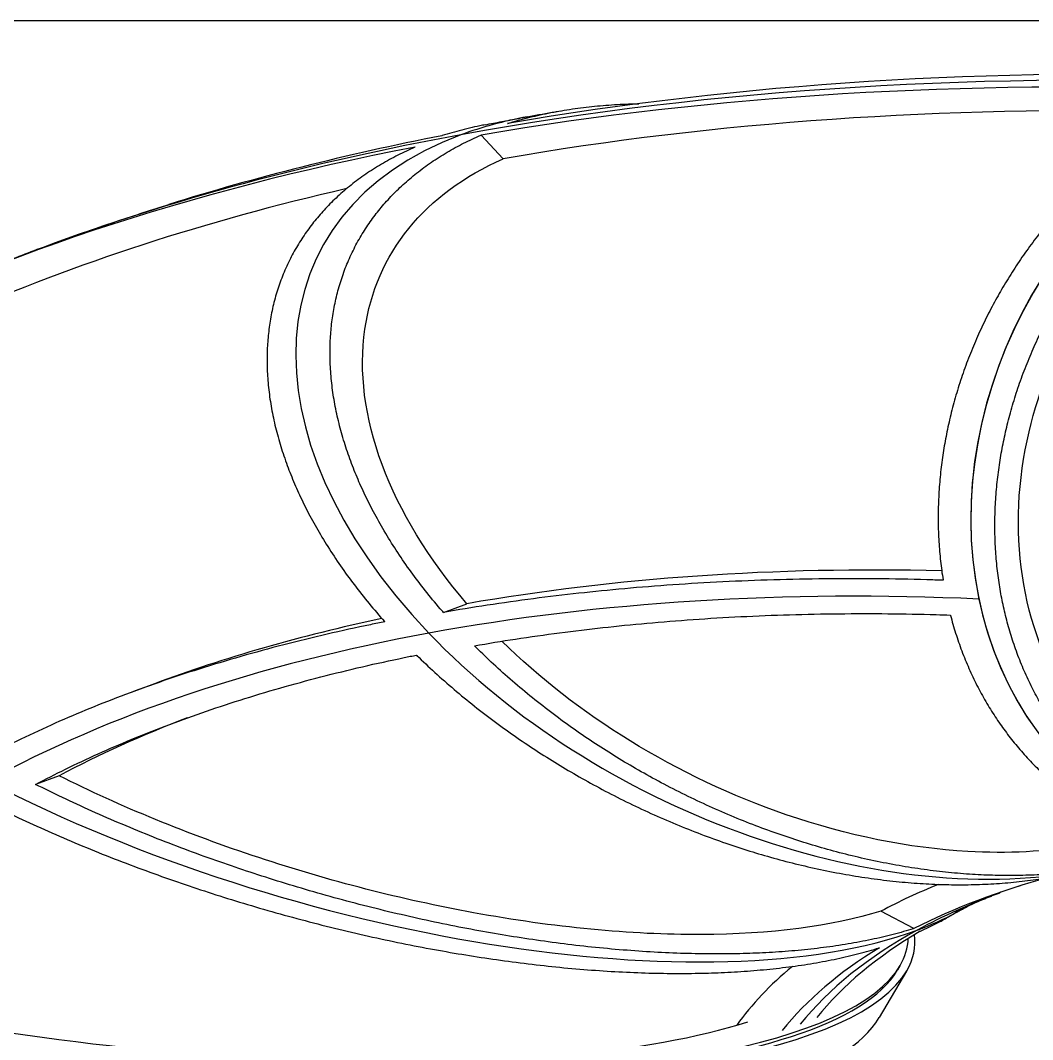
# Model space of a CAD drawing. Header units: millimetres. Extents: x 29838256 to 30236675, y -914750 to -833241.
# Drawn here: x 29969810 to 29970355, y -836678 to -836130 of the extents above; entities that cross this region are included whole.
import ezdxf

# ---------------------------------------------------------------- set-up
doc = ezdxf.new("R2010")
doc.units = ezdxf.units.MM
doc.header["$LTSCALE"] = 600
doc.header["$MEASUREMENT"] = 0
doc.layers.add('e-plan', color=9, linetype='CONTINUOUS')
doc.layers.add('e-text-box', color=7, linetype='CONTINUOUS')

msp = doc.modelspace()

# ---------------------------------------------------------------- linework, layer by layer
at = {"layer": 'e-plan', "extrusion": (0, -0.866025, 0.5)}
for p, q in [((29970069.91, -836204.85, 39459.32), (29970058.04, -836192.06, 39481.48)), ((29970037.76, -836448.77, 39036.84), (29970050.41, -836444.07, 39044.97)), ((29969882.32, -836487.1, 38970.45), (29969869.69, -836491.79, 38962.33)), ((29969830.97, -836536.57, 38884.77), (29969818.37, -836541.24, 38876.68)), ((29970290.85, -836618.77, 38742.4), (29970273.17, -836609.38, 38758.66)), ((29970286.96, -836641.67, 38702.73), (29970272.22, -836666.67, 38659.43)), ((29970283.39, -836638.88, 38707.56), (29970282.16, -836640.97, 38703.95))]:
    msp.add_line(p, q, dxfattribs=at)
at = {"layer": 'e-plan', "extrusion": (2.22045e-16, -0.866025, 0.5)}
for centre, major_axis, start_param, end_param in [((29970616.11, -836787.43, 38450.26), (793.73, -534.98, -926.61), 2.513577, 2.906276), ((29970418.63, -836848.57, 38344.37), (536.31, -361.47, -626.09), 2.949234, 3.141593)]:
    msp.add_ellipse(centre, major_axis=major_axis, ratio=0.813572, start_param=start_param, end_param=end_param, dxfattribs=at)
at = {"layer": 'e-plan', "extrusion": (1.38778e-16, -0.866025, 0.5)}
for centre, major_axis, start_param, end_param in [((29970616.11, -836787.43, 38450.26), (793.73, -534.98, -926.61), 2.513577, 2.906276), ((29970616.11, -836787.43, 38450.26), (278.88, -187.96, -325.56), 3.298975, 3.606099), ((29970606.76, -836790.9, 38444.26), (-279.16, 188.15, 325.89), 0.200088, 0.464592)]:
    msp.add_ellipse(centre, major_axis=major_axis, ratio=0.813572, start_param=start_param, end_param=end_param, dxfattribs=at)
at = {"layer": 'e-plan', "extrusion": (2.77556e-17, -0.866025, 0.5)}
for centre, major_axis, ratio, start_param, end_param in [((29970625.45, -836783.97, 38456.26), (-793.46, 534.79, 926.29), 0.813572, 5.674445, 6.032848), ((29970606.76, -836790.9, 38444.26), (-793.46, 534.79, 926.29), 0.813572, 5.67019, 6.028593), ((29970604.8, -836781.55, 38460.45), (765.39, -515.88, -893.52), 0.813572, 2.552975, 2.892557), ((29969860.04, -836578.75, 38811.71), (426.91, -62.92, -108.98), 0.495687, 2.742578, 6.285481), ((29969845.31, -836603.75, 38768.41), (426.91, -62.92, -108.98), 0.495687, 3.141593, 6.283185), ((29969860.04, -836578.75, 38811.71), (426.91, -62.92, -108.98), 0.495687, 0.002296, 0.177587)]:
    msp.add_ellipse(centre, major_axis=major_axis, ratio=ratio, start_param=start_param, end_param=end_param, dxfattribs=at)
at = {"layer": 'e-plan', "extrusion": (-9.02056e-17, -0.866025, 0.5)}
for start_param, end_param in [(3.539151, 5.109947), (5.109947, 6.283185)]:
    msp.add_ellipse((29970527.7, -836366.76, 39178.9), major_axis=(-39, -215.15, -372.66), ratio=0.470517, start_param=start_param, end_param=end_param, dxfattribs=at)
at = {"layer": 'e-plan', "extrusion": (5.55112e-17, -0.866025, 0.5)}
for centre, major_axis, ratio, start_param, end_param in [((29970231.71, -836385.06, 39147.19), (148.83, -202.81, -351.28), 0.565439, 3.141593, 3.30671), ((29970598.22, -836781.96, 38459.74), (765.39, -515.88, -893.52), 0.813572, 2.971748, 3.210819), ((29969861.27, -836576.67, 38815.32), (422.12, -62.21, -107.76), 0.495687, 2.771155, 6.285481), ((29969860.04, -836578.75, 38811.71), (422.12, -62.21, -107.76), 0.495687, 3.143888, 6.283185), ((29970616.11, -836787.43, 38450.26), (278.88, -187.96, -325.56), 0.813572, 3.141593, 3.298975), ((29969844.08, -836605.83, 38764.81), (422.12, -62.21, -107.76), 0.495687, 3.740847, 5.683931), ((29969861.27, -836576.67, 38815.32), (422.12, -62.21, -107.76), 0.495687, 0.002296, 0.136259)]:
    msp.add_ellipse(centre, major_axis=major_axis, ratio=ratio, start_param=start_param, end_param=end_param, dxfattribs=at)
at = {"layer": 'e-plan', "extrusion": (-2.22045e-16, -0.866025, 0.5)}
for centre, major_axis, ratio, start_param, end_param in [((29970231.71, -836385.06, 39147.19), (148.83, -202.81, -351.28), 0.565439, 3.141593, 3.30671), ((29970625.45, -836783.97, 38456.26), (-279.16, 188.15, 325.89), 0.813572, 0.186897, 0.464592)]:
    msp.add_ellipse(centre, major_axis=major_axis, ratio=ratio, start_param=start_param, end_param=end_param, dxfattribs=at)
at = {"layer": 'e-plan', "extrusion": (8.32667e-17, -0.866025, 0.5)}
for centre, major_axis, ratio, start_param, end_param in [((29970616.11, -836787.43, 38450.26), (793.73, -534.98, -926.61), 0.813572, 2.906276, 3.141593), ((29970414.33, -836862.28, 38320.63), (536.31, -361.47, -626.09), 0.813572, 2.906276, 3.298975), ((29969994.24, -836464.62, 39009.38), (319.1, -145.65, -252.28), 0.574277, 4.600836, 6.171632)]:
    msp.add_ellipse(centre, major_axis=major_axis, ratio=ratio, start_param=start_param, end_param=end_param, dxfattribs=at)
at = {"layer": 'e-plan', "extrusion": (1.94289e-16, -0.866025, 0.5)}
msp.add_ellipse((29970616.11, -836787.43, 38450.26), major_axis=(793.73, -534.98, -926.61), ratio=0.813572, start_param=2.906276, end_param=3.141593, dxfattribs=at)
at = {"layer": 'e-plan', "extrusion": (1.66533e-16, -0.866025, 0.5)}
msp.add_ellipse((29970625.45, -836783.97, 38456.26), major_axis=(-793.46, 534.79, 926.29), ratio=0.813572, start_param=6.067144, end_param=6.218293, dxfattribs=at)
at = {"layer": 'e-plan', "extrusion": (-1.66533e-16, -0.866025, 0.5)}
for centre, major_axis, ratio, start_param, end_param in [((29970231.71, -836385.06, 39147.19), (148.83, -202.81, -351.28), 0.565439, 3.30671, 4.877506), ((29970231.71, -836385.06, 39147.19), (148.83, -202.81, -351.28), 0.565439, 4.877506, 6.283185), ((29970625.45, -836783.97, 38456.26), (-279.16, 188.15, 325.89), 0.813572, 0.064892, 0.114676)]:
    msp.add_ellipse(centre, major_axis=major_axis, ratio=ratio, start_param=start_param, end_param=end_param, dxfattribs=at)
at = {"layer": 'e-plan', "extrusion": (-5.55112e-17, -0.866025, 0.5)}
for centre, major_axis, ratio, start_param, end_param in [((29970231.71, -836385.06, 39147.19), (148.83, -202.81, -351.28), 0.565439, 3.30671, 4.877506), ((29969994.24, -836464.62, 39009.38), (319.1, -145.65, -252.28), 0.574277, 4.600836, 6.171632), ((29970592.94, -836783.73, 38456.68), (283.46, -191.05, -330.92), 0.813572, 3.464361, 3.638356)]:
    msp.add_ellipse(centre, major_axis=major_axis, ratio=ratio, start_param=start_param, end_param=end_param, dxfattribs=at)
at = {"layer": 'e-plan', "extrusion": (-8.32667e-17, -0.866025, 0.5)}
msp.add_ellipse((29970606.76, -836790.9, 38444.26), major_axis=(-793.46, 534.79, 926.29), ratio=0.813572, start_param=6.062889, end_param=6.421292, dxfattribs=at)
at = {"layer": 'e-plan', "extrusion": (-6.93889e-18, -0.866025, 0.5)}
msp.add_ellipse((29970527.7, -836366.76, 39178.9), major_axis=(-39, -215.15, -372.66), ratio=0.470517, start_param=3.93185, end_param=5.502646, dxfattribs=at)
at = {"layer": 'e-plan', "extrusion": (-1.94289e-16, -0.866025, 0.5)}
for centre, major_axis, start_param, end_param in [((29970425.21, -836848.17, 38345.07), (536.31, -361.47, -626.09), 2.552779, 2.892557), ((29970418.63, -836848.57, 38344.37), (512.48, -345.41, -598.27), 3.152815, 3.285256)]:
    msp.add_ellipse(centre, major_axis=major_axis, ratio=0.813572, start_param=start_param, end_param=end_param, dxfattribs=at)
at = {"layer": 'e-plan', "extrusion": (-1.11022e-16, -0.866025, 0.5)}
msp.add_ellipse((29970414.33, -836862.28, 38320.63), major_axis=(536.31, -361.47, -626.09), ratio=0.813572, start_param=2.513577, end_param=2.906276, dxfattribs=at)
msp.add_ellipse((29970414.33, -836862.28, 38320.63), major_axis=(536.31, -361.47, -626.09), ratio=0.813572, start_param=2.513577, end_param=2.906276, dxfattribs=at)
at = {"layer": 'e-plan', "extrusion": (-2.77556e-17, -0.866025, 0.5)}
for centre, major_axis, ratio, start_param, end_param in [((29970414.33, -836862.28, 38320.63), (536.31, -361.47, -626.09), 0.813572, 2.906276, 3.298975), ((29970231.71, -836385.06, 39147.19), (148.83, -202.81, -351.28), 0.565439, 4.877506, 6.283185), ((29969994.24, -836464.62, 39009.38), (319.1, -145.65, -252.28), 0.574277, 6.171632, 6.283185)]:
    msp.add_ellipse(centre, major_axis=major_axis, ratio=ratio, start_param=start_param, end_param=end_param, dxfattribs=at)
at = {"layer": 'e-plan', "extrusion": (3.60822e-16, -0.866025, 0.5)}
msp.add_ellipse((29970606.76, -836790.9, 38444.26), major_axis=(-279.16, 188.15, 325.89), ratio=0.813572, start_param=6.170212, end_param=6.411053, dxfattribs=at)
at = {"layer": 'e-plan', "extrusion": (-2.498e-16, -0.866025, 0.5)}
msp.add_ellipse((29970598.22, -836781.96, 38459.74), major_axis=(283.46, -191.05, -330.92), ratio=0.813572, start_param=3.176224, end_param=3.285256, dxfattribs=at)
at = {"layer": 'e-plan', "extrusion": (1.11022e-16, -0.866025, 0.5)}
for start_param, end_param in [(3.141593, 3.298975), (3.298975, 3.606099)]:
    msp.add_ellipse((29970616.11, -836787.43, 38450.26), major_axis=(278.88, -187.96, -325.56), ratio=0.813572, start_param=start_param, end_param=end_param, dxfattribs=at)
at = {"layer": 'e-plan', "extrusion": (-1.38778e-16, -0.866025, 0.5)}
msp.add_ellipse((29969994.24, -836464.62, 39009.38), major_axis=(319.1, -145.65, -252.28), ratio=0.574277, start_param=6.171632, end_param=6.283185, dxfattribs=at)
at = {"layer": 'e-plan', "extrusion": (-6.93889e-17, -0.866025, 0.5)}
msp.add_ellipse((29969861.27, -836576.67, 38815.32), major_axis=(395.25, -58.25, -100.9), ratio=0.495687, start_param=4.408548, end_param=5.877065, dxfattribs=at)
at = {"layer": 'e-plan'}
for points, knots in [([(29970458.41, -836167.78, 39523.52), (29970458.34, -836167.81, 39523.48), (29970458.28, -836167.84, 39523.43), (29970455.02, -836169.22, 39521.04), (29970451.78, -836170.67, 39518.53), (29970445.3, -836173.76, 39513.17), (29970442.05, -836175.4, 39510.33), (29970435.57, -836178.87, 39504.33), (29970432.34, -836180.69, 39501.18), (29970425.97, -836184.48, 39494.61), (29970422.81, -836186.46, 39491.18), (29970416.61, -836190.54, 39484.12), (29970413.56, -836192.64, 39480.47), (29970407.61, -836196.95, 39473.01), (29970404.7, -836199.15, 39469.2), (29970399.07, -836203.6, 39461.49), (29970396.35, -836205.85, 39457.58), (29970391.1, -836210.37, 39449.76), (29970388.45, -836212.74, 39445.66), (29970383.17, -836217.67, 39437.11), (29970380.54, -836220.24, 39432.67), (29970375.32, -836225.54, 39423.48), (29970372.74, -836228.28, 39418.74), (29970367.67, -836233.9, 39409.01), (29970365.18, -836236.78, 39404.02), (29970360.33, -836242.65, 39393.86), (29970357.97, -836245.64, 39388.68), (29970353.4, -836251.68, 39378.21), (29970351.19, -836254.74, 39372.92), (29970346.94, -836260.87, 39362.29), (29970344.91, -836263.95, 39356.95), (29970341.04, -836270.09, 39346.32), (29970339.2, -836273.15, 39341.03), (29970335.72, -836279.19, 39330.57), (29970334.01, -836282.31, 39325.16), (29970330.65, -836288.72, 39314.06), (29970329.02, -836292.01, 39308.36), (29970325.87, -836298.71, 39296.75), (29970324.35, -836302.13, 39290.83), (29970321.46, -836309.05, 39278.84), (29970320.09, -836312.56, 39272.77), (29970317.5, -836319.6, 39260.57), (29970316.29, -836323.15, 39254.42), (29970314.05, -836330.24, 39242.15), (29970313.01, -836333.78, 39236.01), (29970311.12, -836340.82, 39223.82), (29970310.27, -836344.31, 39217.77), (29970308.75, -836351.2, 39205.84), (29970308.07, -836354.59, 39199.97), (29970306.9, -836361.23, 39188.46), (29970306.37, -836364.63, 39182.57), (29970305.46, -836371.54, 39170.6), (29970305.08, -836375.06, 39164.52), (29970304.47, -836382.15, 39152.24), (29970304.25, -836385.72, 39146.05), (29970303.98, -836392.89, 39133.63), (29970303.93, -836396.48, 39127.41), (29970304, -836403.64, 39115.01), (29970304.13, -836407.2, 39108.84), (29970304.55, -836414.26, 39096.62), (29970304.85, -836417.75, 39090.57), (29970305.6, -836424.61, 39078.69), (29970306.06, -836427.99, 39072.84), (29970306.6, -836431.35, 39067.02), (29970306.61, -836431.41, 39066.91), (29970306.62, -836431.48, 39066.8)], [19.600922, 19.600922, 19.600922, 19.600922, 19.992056, 19.992056, 39.984112, 39.984112, 59.976168, 59.976168, 79.968224, 79.968224, 99.96028, 99.96028, 119.952336, 119.952336, 139.944393, 139.944393, 159.936449, 159.936449, 179.929657, 179.929657, 199.922865, 199.922865, 219.916072, 219.916072, 239.90928, 239.90928, 259.902488, 259.902488, 279.895696, 279.895696, 299.888904, 299.888904, 319.882112, 319.882112, 339.877344, 339.877344, 359.872577, 359.872577, 379.867809, 379.867809, 399.863041, 399.863041, 419.858274, 419.858274, 439.853506, 439.853506, 459.848738, 459.848738, 479.843971, 479.843971, 499.842497, 499.842497, 519.841023, 519.841023, 539.839549, 539.839549, 559.838075, 559.838075, 579.836601, 579.836601, 599.835127, 599.835127, 619.833653, 619.833653, 620.231169, 620.231169, 620.231169, 620.231169]), ([(29970072.29, -836185.89, 39492.17), (29970072.36, -836185.87, 39492.2), (29970072.43, -836185.85, 39492.24), (29970075.87, -836184.77, 39494.1), (29970079.36, -836183.78, 39495.82), (29970086.57, -836181.94, 39499.01), (29970090.27, -836181.08, 39500.49), (29970097.85, -836179.55, 39503.15), (29970101.73, -836178.86, 39504.34), (29970109.6, -836177.66, 39506.42), (29970113.59, -836177.14, 39507.31), (29970121.65, -836176.29, 39508.79), (29970125.71, -836175.96, 39509.37), (29970133.85, -836175.46, 39510.23), (29970137.93, -836175.3, 39510.51), (29970142.28, -836175.21, 39510.66), (29970142.58, -836175.2, 39510.67), (29970142.88, -836175.2, 39510.68)], [19.600922, 19.600922, 19.600922, 19.600922, 19.992056, 19.992056, 39.984112, 39.984112, 59.976168, 59.976168, 79.968224, 79.968224, 99.96028, 99.96028, 119.952336, 119.952336, 139.944393, 139.944393, 141.435393, 141.435393, 141.435393, 141.435393]), ([(29970060.16, -836186.56, 39491), (29970061.67, -836186.27, 39491.51), (29970063.18, -836185.97, 39492.02), (29970066.2, -836185.39, 39493.04), (29970067.71, -836185.09, 39493.54), (29970070.74, -836184.52, 39494.55), (29970072.25, -836184.23, 39495.04), (29970075.28, -836183.66, 39496.03), (29970076.8, -836183.37, 39496.53), (29970079.84, -836182.81, 39497.51), (29970081.36, -836182.53, 39497.99), (29970082.88, -836182.25, 39498.47)], [0.01490285, 0.01490285, 0.01490285, 0.01490285, 0.01876178, 0.01876178, 0.0226207, 0.0226207, 0.02647962, 0.02647962, 0.03033855, 0.03033855, 0.03419747, 0.03419747, 0.03419747, 0.03419747]), ([(29970082.88, -836182.25, 39498.47), (29970084.07, -836182.03, 39498.85), (29970085.26, -836181.81, 39499.23), (29970087.64, -836181.38, 39499.98), (29970088.83, -836181.16, 39500.35), (29970091.21, -836180.74, 39501.09), (29970092.41, -836180.52, 39501.46), (29970094.79, -836180.1, 39502.19), (29970095.99, -836179.89, 39502.56), (29970098.38, -836179.47, 39503.28), (29970099.57, -836179.26, 39503.64), (29970100.77, -836179.05, 39504)], [0.03419747, 0.03419747, 0.03419747, 0.03419747, 0.03721559, 0.03721559, 0.0402337, 0.0402337, 0.04325182, 0.04325182, 0.04626994, 0.04626994, 0.04928805, 0.04928805, 0.04928805, 0.04928805]), ([(29970060.16, -836186.56, 39491), (29970059.7, -836186.65, 39490.84), (29970059.24, -836186.75, 39490.68), (29970054.98, -836187.61, 39489.19), (29970051.27, -836188.46, 39487.71), (29970044.05, -836190.31, 39484.51), (29970040.55, -836191.3, 39482.79), (29970037.1, -836192.38, 39480.92), (29970037.04, -836192.4, 39480.89), (29970036.97, -836192.42, 39480.85)], [2496.77124, 2496.77124, 2496.77124, 2496.77124, 2499.177281, 2499.177281, 2519.170147, 2519.170147, 2539.163014, 2539.163014, 2539.554949, 2539.554949, 2539.554949, 2539.554949]), ([(29970037.76, -836448.77, 39036.84), (29970037.52, -836448.5, 39037.32), (29970037.28, -836448.22, 39037.79), (29970034.32, -836444.78, 39043.75), (29970031.62, -836441.54, 39049.37), (29970026.36, -836434.94, 39060.8), (29970023.79, -836431.58, 39066.62), (29970018.81, -836424.79, 39078.37), (29970016.4, -836421.36, 39084.32), (29970011.79, -836414.47, 39096.25), (29970009.59, -836411.01, 39102.25), (29970005.39, -836404.1, 39114.22), (29970003.41, -836400.65, 39120.19), (29969999.68, -836393.82, 39132.03), (29969997.94, -836390.43, 39137.89), (29969994.7, -836383.76, 39149.45), (29969993.2, -836380.47, 39155.13), (29969990.46, -836374.06, 39166.24), (29969989.15, -836370.78, 39171.92), (29969986.68, -836364.13, 39183.45), (29969985.53, -836360.75, 39189.3), (29969983.41, -836353.95, 39201.08), (29969982.45, -836350.52, 39207.01), (29969980.75, -836343.66, 39218.9), (29969980, -836340.23, 39224.84), (29969978.74, -836333.41, 39236.66), (29969978.23, -836330.01, 39242.54), (29969977.42, -836323.31, 39254.15), (29969977.14, -836319.99, 39259.89), (29969976.79, -836313.49, 39271.15), (29969976.73, -836310.3, 39276.68), (29969976.82, -836304.08, 39287.45), (29969976.97, -836301.05, 39292.7), (29969977.44, -836295.18, 39302.86), (29969977.78, -836292.21, 39308), (29969978.69, -836286.25, 39318.34), (29969979.25, -836283.25, 39323.53), (29969980.61, -836277.28, 39333.87), (29969981.41, -836274.31, 39339.02), (29969983.24, -836268.42, 39349.21), (29969984.27, -836265.51, 39354.25), (29969986.55, -836259.79, 39364.16), (29969987.8, -836256.99, 39369.02), (29969990.51, -836251.5, 39378.52), (29969991.97, -836248.83, 39383.15), (29969995.05, -836243.65, 39392.12), (29969996.69, -836241.14, 39396.46), (29970000.09, -836236.32, 39404.82), (29970001.85, -836234, 39408.83), (29970005.48, -836229.58, 39416.49), (29970007.42, -836227.37, 39420.32), (29970011.56, -836223, 39427.89), (29970013.76, -836220.84, 39431.62), (29970018.38, -836216.61, 39438.95), (29970020.82, -836214.55, 39442.53), (29970025.9, -836210.53, 39449.49), (29970028.54, -836208.58, 39452.86), (29970034.02, -836204.84, 39459.34), (29970036.85, -836203.04, 39462.45), (29970042.66, -836199.62, 39468.38), (29970045.63, -836197.99, 39471.2), (29970051.69, -836194.93, 39476.51), (29970054.76, -836193.48, 39479.01), (29970057.92, -836192.11, 39481.39), (29970057.98, -836192.08, 39481.44), (29970058.04, -836192.06, 39481.48)], [1937.634468, 1937.634468, 1937.634468, 1937.634468, 1939.366083, 1939.366083, 1959.359835, 1959.359835, 1979.353587, 1979.353587, 1999.347339, 1999.347339, 2019.341091, 2019.341091, 2039.334842, 2039.334842, 2059.328594, 2059.328594, 2079.322346, 2079.322346, 2099.315647, 2099.315647, 2119.308948, 2119.308948, 2139.30225, 2139.30225, 2159.295551, 2159.295551, 2179.288852, 2179.288852, 2199.282153, 2199.282153, 2219.275454, 2219.275454, 2239.268755, 2239.268755, 2259.26178, 2259.26178, 2279.254804, 2279.254804, 2299.247828, 2299.247828, 2319.240852, 2319.240852, 2339.233876, 2339.233876, 2359.2269, 2359.2269, 2379.219924, 2379.219924, 2399.212949, 2399.212949, 2419.205815, 2419.205815, 2439.198681, 2439.198681, 2459.191548, 2459.191548, 2479.184414, 2479.184414, 2499.177281, 2499.177281, 2519.170147, 2519.170147, 2539.163014, 2539.163014, 2539.554949, 2539.554949, 2539.554949, 2539.554949]), ([(29970022.63, -836198.5, 39470.32), (29970022.57, -836198.53, 39470.27), (29970022.51, -836198.55, 39470.23), (29970019.36, -836199.93, 39467.85), (29970016.29, -836201.37, 39465.35), (29970010.25, -836204.43, 39460.04), (29970007.29, -836206.06, 39457.23), (29970001.5, -836209.48, 39451.31), (29969998.68, -836211.27, 39448.2), (29969993.24, -836215.01, 39441.73), (29969990.61, -836216.95, 39438.36), (29969985.57, -836220.96, 39431.42), (29969983.15, -836223.03, 39427.84), (29969978.57, -836227.25, 39420.53), (29969976.4, -836229.4, 39416.8), (29969972.31, -836233.76, 39409.25), (29969970.4, -836235.96, 39405.43), (29969966.82, -836240.38, 39397.79), (29969965.09, -836242.69, 39393.78), (29969961.75, -836247.5, 39385.45), (29969960.15, -836250, 39381.11), (29969957.13, -836255.17, 39372.16), (29969955.72, -836257.84, 39367.55), (29969953.09, -836263.31, 39358.07), (29969951.88, -836266.11, 39353.22), (29969949.68, -836271.81, 39343.34), (29969948.7, -836274.71, 39338.32), (29969946.96, -836280.58, 39328.15), (29969946.21, -836283.55, 39323.01), (29969944.95, -836289.5, 39312.7), (29969944.43, -836292.49, 39307.53), (29969943.63, -836298.44, 39297.23), (29969943.34, -836301.4, 39292.1), (29969942.96, -836307.25, 39281.97), (29969942.87, -836310.27, 39276.74), (29969942.89, -836316.47, 39266), (29969943.01, -836319.65, 39260.49), (29969943.47, -836326.13, 39249.26), (29969943.82, -836329.43, 39243.54), (29969944.74, -836336.12, 39231.96), (29969945.32, -836339.5, 39226.1), (29969946.71, -836346.3, 39214.32), (29969947.52, -836349.72, 39208.4), (29969949.36, -836356.56, 39196.56), (29969950.39, -836359.98, 39190.64), (29969952.64, -836366.76, 39178.9), (29969953.86, -836370.12, 39173.07), (29969956.46, -836376.75, 39161.58), (29969957.84, -836380.02, 39155.92), (29969960.71, -836386.41, 39144.85), (29969962.28, -836389.68, 39139.19), (29969965.66, -836396.33, 39127.68), (29969967.47, -836399.7, 39121.83), (29969971.35, -836406.51, 39110.03), (29969973.41, -836409.95, 39104.08), (29969977.75, -836416.83, 39092.16), (29969980.03, -836420.28, 39086.18), (29969984.8, -836427.15, 39074.29), (29969987.28, -836430.57, 39068.37), (29969992.41, -836437.33, 39056.66), (29969995.06, -836440.67, 39050.86), (29970000.47, -836447.25, 39039.47), (29970003.24, -836450.48, 39033.88), (29970006.1, -836453.7, 39028.31), (29970006.16, -836453.76, 39028.2), (29970006.22, -836453.82, 39028.09)], [19.600922, 19.600922, 19.600922, 19.600922, 19.992056, 19.992056, 39.984112, 39.984112, 59.976168, 59.976168, 79.968224, 79.968224, 99.96028, 99.96028, 119.952336, 119.952336, 139.944393, 139.944393, 159.936449, 159.936449, 179.929657, 179.929657, 199.922865, 199.922865, 219.916072, 219.916072, 239.90928, 239.90928, 259.902488, 259.902488, 279.895696, 279.895696, 299.888904, 299.888904, 319.882112, 319.882112, 339.877344, 339.877344, 359.872577, 359.872577, 379.867809, 379.867809, 399.863041, 399.863041, 419.858274, 419.858274, 439.853506, 439.853506, 459.848738, 459.848738, 479.843971, 479.843971, 499.842497, 499.842497, 519.841023, 519.841023, 539.839549, 539.839549, 559.838075, 559.838075, 579.836601, 579.836601, 599.835127, 599.835127, 619.833653, 619.833653, 620.231169, 620.231169, 620.231169, 620.231169]), ([(29970050.41, -836444.07, 39044.97), (29970029.7, -836419.98, 39086.71), (29970014.2, -836394.56, 39130.74), (29969995.37, -836343.93, 39218.42), (29969992.23, -836319.21, 39261.25), (29969998.46, -836276.25, 39335.66), (29970006.45, -836257.92, 39367.41), (29970031.81, -836226.68, 39421.52), (29970048.99, -836214.01, 39443.46), (29970069.91, -836204.85, 39459.32)], [0, 0, 0, 0, 158.176485, 158.176485, 316.376998, 316.376998, 457.078153, 457.078153, 597.79081, 597.79081, 597.79081, 597.79081]), ([(29970364.39, -836506.33, 38937.15), (29970364.35, -836506.27, 38937.24), (29970364.32, -836506.22, 38937.33), (29970362.55, -836503.53, 38942), (29970360.86, -836500.79, 38946.74), (29970357.6, -836495.15, 38956.52), (29970356.02, -836492.24, 38961.55), (29970353.02, -836486.3, 38971.84), (29970351.59, -836483.26, 38977.1), (29970348.9, -836477.09, 38987.79), (29970347.64, -836473.96, 38993.21), (29970345.29, -836467.64, 39004.16), (29970344.21, -836464.45, 39009.68), (29970342.23, -836458.06, 39020.74), (29970341.33, -836454.87, 39026.28), (29970339.72, -836448.51, 39037.29), (29970339.01, -836445.35, 39042.76), (29970337.76, -836439.12, 39053.55), (29970337.2, -836435.91, 39059.11), (29970336.22, -836429.33, 39070.52), (29970335.8, -836425.96, 39076.36), (29970335.12, -836419.1, 39088.24), (29970334.87, -836415.61, 39094.28), (29970334.54, -836408.56, 39106.48), (29970334.46, -836405, 39112.65), (29970334.48, -836397.85, 39125.03), (29970334.58, -836394.26, 39131.25), (29970334.95, -836387.1, 39143.66), (29970335.23, -836383.53, 39149.85), (29970335.95, -836376.45, 39162.11), (29970336.39, -836372.94, 39168.19), (29970337.41, -836366.03, 39180.15), (29970337.99, -836362.63, 39186.03), (29970339.28, -836356, 39197.52), (29970340.01, -836352.61, 39203.4), (29970341.66, -836345.73, 39215.32), (29970342.58, -836342.24, 39221.36), (29970344.6, -836335.21, 39233.53), (29970345.7, -836331.67, 39239.66), (29970348.09, -836324.59, 39251.93), (29970349.37, -836321.05, 39258.07), (29970352.1, -836314.01, 39270.26), (29970353.55, -836310.51, 39276.32), (29970356.59, -836303.59, 39288.29), (29970358.18, -836300.18, 39294.21), (29970361.48, -836293.48, 39305.81), (29970363.19, -836290.2, 39311.5), (29970366.69, -836283.79, 39322.59), (29970368.48, -836280.68, 39327.99), (29970372.11, -836274.65, 39338.44), (29970374.03, -836271.59, 39343.72), (29970378.06, -836265.46, 39354.34), (29970380.17, -836262.38, 39359.67), (29970384.58, -836256.26, 39370.29), (29970386.87, -836253.2, 39375.57), (29970391.61, -836247.17, 39386.03), (29970394.06, -836244.18, 39391.2), (29970399.08, -836238.32, 39401.35), (29970401.66, -836235.45, 39406.33), (29970406.9, -836229.84, 39416.05), (29970409.57, -836227.1, 39420.78), (29970414.83, -836221.93, 39429.74), (29970417.42, -836219.48, 39433.98), (29970420.01, -836217.13, 39438.06)], [1299.178871, 1299.178871, 1299.178871, 1299.178871, 1299.570367, 1299.570367, 1319.562793, 1319.562793, 1339.555219, 1339.555219, 1359.547646, 1359.547646, 1379.540072, 1379.540072, 1399.532498, 1399.532498, 1419.524925, 1419.524925, 1439.517351, 1439.517351, 1459.510962, 1459.510962, 1479.504572, 1479.504572, 1499.498183, 1499.498183, 1519.491793, 1519.491793, 1539.485404, 1539.485404, 1559.479014, 1559.479014, 1579.472624, 1579.472624, 1599.466235, 1599.466235, 1619.46043, 1619.46043, 1639.454626, 1639.454626, 1659.448821, 1659.448821, 1679.443017, 1679.443017, 1699.437212, 1699.437212, 1719.431407, 1719.431407, 1739.425603, 1739.425603, 1759.419798, 1759.419798, 1779.413865, 1779.413865, 1799.407931, 1799.407931, 1819.401998, 1819.401998, 1839.396065, 1839.396065, 1859.390131, 1859.390131, 1879.384198, 1879.384198, 1898.445264, 1898.445264, 1898.445264, 1898.445264]), ([(29969822.37, -836252.46, 39376.87), (29969826.76, -836250.83, 39379.69), (29969831.18, -836249.22, 39382.48), (29969840.06, -836246.03, 39387.99), (29969844.53, -836244.46, 39390.72), (29969853.51, -836241.34, 39396.12), (29969858.02, -836239.8, 39398.78), (29969867.1, -836236.76, 39404.05), (29969871.67, -836235.26, 39406.66), (29969880.84, -836232.29, 39411.8), (29969885.45, -836230.82, 39414.34), (29969890.09, -836229.37, 39416.85)], [6.08206582, 6.08206582, 6.08206582, 6.08206582, 6.0950442, 6.0950442, 6.10802258, 6.10802258, 6.12100096, 6.12100096, 6.13397934, 6.13397934, 6.14695772, 6.14695772, 6.14695772, 6.14695772]), ([(29970374.89, -836497.57, 38952.31), (29970361.74, -836477.43, 38987.2), (29970353.04, -836454.18, 39027.47), (29970345.49, -836404.12, 39114.18), (29970346.72, -836377.78, 39159.8), (29970358.35, -836328.34, 39245.44), (29970367.63, -836305.58, 39284.86), (29970393, -836263.08, 39358.46), (29970408.89, -836243.68, 39392.07), (29970427.28, -836226.98, 39420.99)], [0, 0, 0, 0, 158.280577, 158.280577, 316.435729, 316.435729, 457.038505, 457.038505, 597.721347, 597.721347, 597.721347, 597.721347]), ([(29969822.37, -836252.46, 39376.87), (29969817.98, -836254.09, 39374.05), (29969813.62, -836255.73, 39371.2), (29969804.94, -836259.06, 39365.43), (29969800.63, -836260.74, 39362.52), (29969792.07, -836264.13, 39356.64), (29969787.81, -836265.85, 39353.68), (29969779.35, -836269.31, 39347.68), (29969775.15, -836271.06, 39344.65), (29969766.81, -836274.59, 39338.54), (29969762.66, -836276.37, 39335.45), (29969758.55, -836278.16, 39332.34)], [0.20111949, 0.20111949, 0.20111949, 0.20111949, 0.21409787, 0.21409787, 0.22707625, 0.22707625, 0.24005463, 0.24005463, 0.25303301, 0.25303301, 0.26601139, 0.26601139, 0.26601139, 0.26601139]), ([(29970306.62, -836431.48, 39066.8), (29970303.71, -836431.38, 39066.97), (29970300.78, -836431.29, 39067.12), (29970288.9, -836430.96, 39067.69), (29970279.83, -836430.79, 39067.98), (29970261.56, -836430.62, 39068.28), (29970252.35, -836430.62, 39068.27), (29970233.91, -836430.81, 39067.96), (29970224.67, -836430.99, 39067.64), (29970206.29, -836431.53, 39066.7), (29970197.13, -836431.89, 39066.07), (29970179.02, -836432.79, 39064.52), (29970170.06, -836433.32, 39063.59), (29970152.44, -836434.55, 39061.47), (29970143.78, -836435.25, 39060.27), (29970126.85, -836436.77, 39057.63), (29970118.59, -836437.6, 39056.2), (29970102.57, -836439.36, 39053.15), (29970094.42, -836440.33, 39051.46), (29970077.98, -836442.48, 39047.74), (29970069.68, -836443.65, 39045.71), (29970053.49, -836446.11, 39041.44), (29970045.61, -836447.4, 39039.22), (29970037.76, -836448.77, 39036.84)], [2681.442049, 2681.442049, 2681.442049, 2681.442049, 2691.128265, 2691.128265, 2720.516374, 2720.516374, 2749.904482, 2749.904482, 2779.292591, 2779.292591, 2808.6807, 2808.6807, 2838.068808, 2838.068808, 2867.456917, 2867.456917, 2896.845025, 2896.845025, 2926.186519, 2926.186519, 2955.528013, 2955.528013, 2983.262937, 2983.262937, 2983.262937, 2983.262937]), ([(29970054.47, -836466.7, 39005.78), (29970061.81, -836465.42, 39008), (29970069.17, -836464.22, 39010.08), (29970084.47, -836461.88, 39014.13), (29970092.41, -836460.76, 39016.07), (29970108.15, -836458.7, 39019.64), (29970115.94, -836457.77, 39021.26), (29970131.28, -836456.08, 39024.18), (29970139.19, -836455.28, 39025.56), (29970155.39, -836453.82, 39028.09), (29970163.68, -836453.16, 39029.24), (29970180.55, -836451.98, 39031.28), (29970189.12, -836451.47, 39032.17), (29970206.46, -836450.6, 39033.67), (29970215.22, -836450.26, 39034.27), (29970232.83, -836449.73, 39035.17), (29970241.67, -836449.56, 39035.47), (29970259.33, -836449.38, 39035.78), (29970268.15, -836449.38, 39035.78), (29970285.64, -836449.54, 39035.51), (29970294.32, -836449.7, 39035.23), (29970305.45, -836450.01, 39034.69), (29970308, -836450.09, 39034.56), (29970310.55, -836450.17, 39034.41)], [2236.218017, 2236.218017, 2236.218017, 2236.218017, 2262.137674, 2262.137674, 2290.233966, 2290.233966, 2318.330258, 2318.330258, 2346.473322, 2346.473322, 2374.616386, 2374.616386, 2402.75945, 2402.75945, 2430.902515, 2430.902515, 2459.045579, 2459.045579, 2487.188643, 2487.188643, 2515.331707, 2515.331707, 2523.784719, 2523.784719, 2523.784719, 2523.784719]), ([(29970310.55, -836450.17, 39034.41), (29970310.57, -836450.24, 39034.3), (29970310.58, -836450.3, 39034.19), (29970311.43, -836453.54, 39028.57), (29970312.36, -836456.75, 39023.03), (29970314.39, -836463.14, 39011.96), (29970315.5, -836466.33, 39006.43), (29970317.88, -836472.65, 38995.48), (29970319.17, -836475.79, 38990.04), (29970321.89, -836481.96, 38979.35), (29970323.33, -836485, 38974.09), (29970326.36, -836490.95, 38963.79), (29970327.95, -836493.85, 38958.75), (29970331.23, -836499.5, 38948.97), (29970332.93, -836502.24, 38944.23), (29970336.4, -836507.53, 38935.07), (29970338.18, -836510.07, 38930.66), (29970341.77, -836514.95, 38922.22), (29970343.67, -836517.39, 38917.99), (29970347.66, -836522.23, 38909.6), (29970349.76, -836524.63, 38905.44), (29970354.11, -836529.36, 38897.26), (29970356.38, -836531.67, 38893.25), (29970361.07, -836536.19, 38885.42), (29970363.49, -836538.4, 38881.61), (29970368.45, -836542.65, 38874.24), (29970370.99, -836544.7, 38870.69), (29970376.16, -836548.63, 38863.88), (29970378.79, -836550.51, 38860.62), (29970384.1, -836554.08, 38854.44), (29970386.78, -836555.77, 38851.51), (29970392.15, -836558.95, 38846), (29970394.84, -836560.44, 38843.42), (29970400.16, -836563.22, 38838.62), (29970402.93, -836564.57, 38836.28), (29970408.64, -836567.15, 38831.8), (29970411.58, -836568.39, 38829.66), (29970417.6, -836570.72, 38825.62), (29970420.68, -836571.81, 38823.72), (29970426.95, -836573.84, 38820.22), (29970430.14, -836574.77, 38818.6), (29970436.58, -836576.45, 38815.69), (29970439.83, -836577.2, 38814.39), (29970446.36, -836578.52, 38812.1), (29970449.63, -836579.09, 38811.12), (29970456.16, -836580.04, 38809.48), (29970459.42, -836580.42, 38808.81), (29970465.86, -836581.01, 38807.8), (29970469.04, -836581.22, 38807.44), (29970473.19, -836581.38, 38807.15), (29970474.22, -836581.42, 38807.09), (29970475.26, -836581.44, 38807.05)], [659.433236, 659.433236, 659.433236, 659.433236, 659.833006, 659.833006, 679.833833, 679.833833, 699.834661, 699.834661, 719.835488, 719.835488, 739.836316, 739.836316, 759.837143, 759.837143, 779.83797, 779.83797, 799.838798, 799.838798, 819.840569, 819.840569, 839.842341, 839.842341, 859.844113, 859.844113, 879.845884, 879.845884, 899.847656, 899.847656, 919.849428, 919.849428, 939.851199, 939.851199, 959.852971, 959.852971, 979.850467, 979.850467, 999.847963, 999.847963, 1019.845459, 1019.845459, 1039.842956, 1039.842956, 1059.840452, 1059.840452, 1079.837948, 1079.837948, 1099.835444, 1099.835444, 1119.832941, 1119.832941, 1126.362609, 1126.362609, 1126.362609, 1126.362609]), ([(29970006.22, -836453.82, 39028.09), (29970003.67, -836454.33, 39027.22), (29970001.12, -836454.84, 39026.32), (29969990.81, -836456.97, 39022.63), (29969983, -836458.68, 39019.68), (29969967.39, -836462.29, 39013.42), (29969959.58, -836464.2, 39010.12), (29969944.08, -836468.2, 39003.19), (29969936.38, -836470.29, 38999.56), (29969921.19, -836474.64, 38992.03), (29969913.7, -836476.9, 38988.12), (29969899.01, -836481.54, 38980.08), (29969891.8, -836483.93, 38975.94), (29969877.77, -836488.81, 38967.5), (29969870.93, -836491.29, 38963.19), (29969857.7, -836496.32, 38954.49), (29969851.3, -836498.85, 38950.09), (29969839.02, -836503.93, 38941.3), (29969832.83, -836506.59, 38936.69), (29969820.46, -836512.14, 38927.08), (29969814.29, -836515.03, 38922.08), (29969802.38, -836520.84, 38912.01), (29969796.64, -836523.76, 38906.96), (29969790.99, -836526.75, 38901.77)], [2681.442049, 2681.442049, 2681.442049, 2681.442049, 2691.128265, 2691.128265, 2720.516374, 2720.516374, 2749.904482, 2749.904482, 2779.292591, 2779.292591, 2808.6807, 2808.6807, 2838.068808, 2838.068808, 2867.456917, 2867.456917, 2896.845025, 2896.845025, 2926.186519, 2926.186519, 2955.528013, 2955.528013, 2983.262937, 2983.262937, 2983.262937, 2983.262937]), ([(29970417.47, -836579.58, 38810.26), (29970417.41, -836579.61, 38810.23), (29970417.34, -836579.63, 38810.19), (29970413.91, -836580.7, 38808.33), (29970410.41, -836581.69, 38806.61), (29970403.23, -836583.53, 38803.42), (29970399.53, -836584.38, 38801.95), (29970391.97, -836585.92, 38799.3), (29970388.11, -836586.6, 38798.11), (29970380.27, -836587.8, 38796.04), (29970376.29, -836588.31, 38795.15), (29970368.27, -836589.15, 38793.69), (29970364.23, -836589.49, 38793.11), (29970356.13, -836589.98, 38792.26), (29970352.08, -836590.13, 38791.99), (29970344.04, -836590.29, 38791.73), (29970340.04, -836590.28, 38791.74), (29970332.16, -836590.12, 38792.01), (29970328.1, -836589.97, 38792.28), (29970319.78, -836589.49, 38793.11), (29970315.53, -836589.17, 38793.67), (29970306.87, -836588.34, 38795.09), (29970302.47, -836587.84, 38795.96), (29970293.58, -836586.66, 38798.01), (29970289.09, -836585.98, 38799.18), (29970280.09, -836584.45, 38801.84), (29970275.57, -836583.6, 38803.31), (29970266.55, -836581.73, 38806.54), (29970262.06, -836580.72, 38808.3), (29970253.15, -836578.56, 38812.04), (29970248.74, -836577.41, 38814.04), (29970240.07, -836575, 38818.21), (29970235.8, -836573.73, 38820.4), (29970227.47, -836571.13, 38824.9), (29970223.22, -836569.74, 38827.32), (29970214.59, -836566.75, 38832.5), (29970210.22, -836565.16, 38835.25), (29970201.41, -836561.79, 38841.08), (29970196.98, -836560.02, 38844.15), (29970188.11, -836556.3, 38850.59), (29970183.68, -836554.36, 38853.95), (29970174.88, -836550.33, 38860.93), (29970170.5, -836548.25, 38864.54), (29970161.87, -836543.96, 38871.97), (29970157.61, -836541.76, 38875.79), (29970149.25, -836537.27, 38883.56), (29970145.15, -836534.99, 38887.51), (29970137.17, -836530.38, 38895.5), (29970133.28, -836528.05, 38899.52), (29970125.77, -836523.41, 38907.57), (29970121.97, -836520.98, 38911.78), (29970114.35, -836515.93, 38920.51), (29970110.52, -836513.32, 38925.04), (29970102.91, -836507.92, 38934.39), (29970099.12, -836505.15, 38939.2), (29970091.63, -836499.46, 38949.04), (29970087.93, -836496.55, 38954.08), (29970080.67, -836490.64, 38964.31), (29970077.1, -836487.64, 38969.51), (29970070.16, -836481.58, 38980.01), (29970066.78, -836478.52, 38985.31), (29970060.39, -836472.54, 38995.67), (29970057.38, -836469.61, 39000.74), (29970054.47, -836466.7, 39005.78)], [1299.178871, 1299.178871, 1299.178871, 1299.178871, 1299.570367, 1299.570367, 1319.562793, 1319.562793, 1339.555219, 1339.555219, 1359.547646, 1359.547646, 1379.540072, 1379.540072, 1399.532498, 1399.532498, 1419.524925, 1419.524925, 1439.517351, 1439.517351, 1459.510962, 1459.510962, 1479.504572, 1479.504572, 1499.498183, 1499.498183, 1519.491793, 1519.491793, 1539.485404, 1539.485404, 1559.479014, 1559.479014, 1579.472624, 1579.472624, 1599.466235, 1599.466235, 1619.46043, 1619.46043, 1639.454626, 1639.454626, 1659.448821, 1659.448821, 1679.443017, 1679.443017, 1699.437212, 1699.437212, 1719.431407, 1719.431407, 1739.425603, 1739.425603, 1759.419798, 1759.419798, 1779.413865, 1779.413865, 1799.407931, 1799.407931, 1819.401998, 1819.401998, 1839.396065, 1839.396065, 1859.390131, 1859.390131, 1879.384198, 1879.384198, 1898.445264, 1898.445264, 1898.445264, 1898.445264]), ([(29970380.85, -836574.15, 38819.68), (29970361.85, -836577.46, 38813.95), (29970341.35, -836578.53, 38812.08), (29970288.25, -836575.53, 38817.28), (29970255.09, -836568.82, 38828.9), (29970193.09, -836547.55, 38865.74), (29970164.64, -836534.11, 38889.03), (29970112.66, -836502.12, 38944.44), (29970089.37, -836484, 38975.82), (29970069.28, -836464.23, 39010.07)], [50.788623, 50.788623, 50.788623, 50.788623, 158.280577, 158.280577, 316.435729, 316.435729, 457.038505, 457.038505, 592.704639, 592.704639, 592.704639, 592.704639]), ([(29969818.37, -836541.24, 38876.68), (29969823.65, -836538.44, 38881.53), (29969829.01, -836535.72, 38886.25), (29969840.26, -836530.21, 38895.78), (29969846.17, -836527.44, 38900.58), (29969857.99, -836522.13, 38909.78), (29969863.91, -836519.58, 38914.2), (29969875.67, -836514.72, 38922.62), (29969881.79, -836512.28, 38926.83), (29969894.45, -836507.47, 38935.17), (29969900.99, -836505.09, 38939.29), (29969914.42, -836500.42, 38947.38), (29969921.31, -836498.13, 38951.35), (29969935.38, -836493.68, 38959.06), (29969942.55, -836491.52, 38962.8), (29969957.09, -836487.35, 38970.01), (29969964.46, -836485.35, 38973.49), (29969979.3, -836481.52, 38980.12), (29969986.77, -836479.69, 38983.29), (29970001.72, -836476.23, 38989.28), (29970009.2, -836474.59, 38992.11), (29970018.86, -836472.6, 38995.57), (29970021.08, -836472.15, 38996.35), (29970023.3, -836471.71, 38997.12)], [2236.218017, 2236.218017, 2236.218017, 2236.218017, 2262.137674, 2262.137674, 2290.233966, 2290.233966, 2318.330258, 2318.330258, 2346.473322, 2346.473322, 2374.616386, 2374.616386, 2402.75945, 2402.75945, 2430.902515, 2430.902515, 2459.045579, 2459.045579, 2487.188643, 2487.188643, 2515.331707, 2515.331707, 2523.784719, 2523.784719, 2523.784719, 2523.784719]), ([(29970023.3, -836471.71, 38997.12), (29970023.36, -836471.77, 38997.01), (29970023.42, -836471.83, 38996.91), (29970026.6, -836474.93, 38991.54), (29970029.84, -836477.99, 38986.24), (29970036.53, -836484.09, 38975.67), (29970039.99, -836487.13, 38970.4), (29970047.08, -836493.17, 38959.94), (29970050.72, -836496.16, 38954.76), (29970058.14, -836502.04, 38944.57), (29970061.92, -836504.94, 38939.56), (29970069.56, -836510.6, 38929.75), (29970073.42, -836513.36, 38924.96), (29970081.19, -836518.73, 38915.66), (29970085.08, -836521.34, 38911.15), (29970092.85, -836526.36, 38902.46), (29970096.72, -836528.77, 38898.27), (29970104.36, -836533.4, 38890.26), (29970108.32, -836535.71, 38886.25), (29970116.44, -836540.3, 38878.31), (29970120.6, -836542.57, 38874.37), (29970129.1, -836547.04, 38866.64), (29970133.43, -836549.23, 38862.84), (29970142.2, -836553.5, 38855.45), (29970146.64, -836555.57, 38851.85), (29970155.58, -836559.58, 38844.91), (29970160.07, -836561.51, 38841.57), (29970169.06, -836565.21, 38835.17), (29970173.56, -836566.97, 38832.11), (29970182.48, -836570.32, 38826.31), (29970186.92, -836571.9, 38823.57), (29970195.66, -836574.87, 38818.43), (29970199.97, -836576.26, 38816.02), (29970208.4, -836578.84, 38811.55), (29970212.71, -836580.1, 38809.38), (29970221.49, -836582.49, 38805.23), (29970225.95, -836583.64, 38803.25), (29970234.95, -836585.78, 38799.53), (29970239.5, -836586.79, 38797.79), (29970248.6, -836588.64, 38794.59), (29970253.17, -836589.48, 38793.12), (29970262.27, -836591, 38790.49), (29970266.8, -836591.67, 38789.33), (29970275.77, -836592.84, 38787.3), (29970280.2, -836593.34, 38786.45), (29970288.93, -836594.15, 38785.04), (29970293.23, -836594.47, 38784.49), (29970301.61, -836594.94, 38783.68), (29970305.7, -836595.09, 38783.42), (29970313.63, -836595.23, 38783.16), (29970317.65, -836595.24, 38783.16), (29970325.75, -836595.08, 38783.43), (29970329.83, -836594.91, 38783.71), (29970337.96, -836594.42, 38784.57), (29970342.03, -836594.08, 38785.16), (29970350.08, -836593.23, 38786.63), (29970354.08, -836592.72, 38787.52), (29970361.95, -836591.52, 38789.6), (29970365.82, -836590.83, 38790.79), (29970370.35, -836589.91, 38792.38), (29970371.08, -836589.76, 38792.64), (29970371.81, -836589.6, 38792.91)], [659.433236, 659.433236, 659.433236, 659.433236, 659.833006, 659.833006, 679.833833, 679.833833, 699.834661, 699.834661, 719.835488, 719.835488, 739.836316, 739.836316, 759.837143, 759.837143, 779.83797, 779.83797, 799.838798, 799.838798, 819.840569, 819.840569, 839.842341, 839.842341, 859.844113, 859.844113, 879.845884, 879.845884, 899.847656, 899.847656, 919.849428, 919.849428, 939.851199, 939.851199, 959.852971, 959.852971, 979.850467, 979.850467, 999.847963, 999.847963, 1019.845459, 1019.845459, 1039.842956, 1039.842956, 1059.840452, 1059.840452, 1079.837948, 1079.837948, 1099.835444, 1099.835444, 1119.832941, 1119.832941, 1139.821779, 1139.821779, 1159.810617, 1159.810617, 1179.799456, 1179.799456, 1199.788294, 1199.788294, 1219.777133, 1219.777133, 1223.662275, 1223.662275, 1223.662275, 1223.662275]), ([(29970273.17, -836609.38, 38758.66), (29970246.78, -836617.57, 38744.48), (29970213.85, -836621.85, 38737.06), (29970138.63, -836622.14, 38736.56), (29970097.07, -836618.14, 38743.48), (29970015.49, -836603.2, 38769.37), (29969976.42, -836593.18, 38786.72), (29969900.42, -836568.07, 38830.22), (29969864.05, -836553.16, 38856.04), (29969830.97, -836536.57, 38884.77)], [0, 0, 0, 0, 158.280577, 158.280577, 316.435729, 316.435729, 457.038505, 457.038505, 597.721347, 597.721347, 597.721347, 597.721347]), ([(29970290.85, -836618.77, 38742.4), (29970290.78, -836618.79, 38742.37), (29970290.71, -836618.81, 38742.33), (29970287.19, -836619.91, 38740.42), (29970283.56, -836620.95, 38738.63), (29970276.01, -836622.91, 38735.23), (29970272.08, -836623.83, 38733.63), (29970263.96, -836625.54, 38730.66), (29970259.77, -836626.34, 38729.29), (29970251.17, -836627.78, 38726.79), (29970246.77, -836628.43, 38725.67), (29970237.8, -836629.57, 38723.68), (29970233.25, -836630.07, 38722.82), (29970224.04, -836630.92, 38721.34), (29970219.4, -836631.27, 38720.74), (29970210.09, -836631.83, 38719.77), (29970205.44, -836632.04, 38719.42), (29970196.2, -836632.32, 38718.93), (29970191.41, -836632.4, 38718.78), (29970181.51, -836632.43, 38718.73), (29970176.41, -836632.38, 38718.82), (29970165.97, -836632.13, 38719.25), (29970160.63, -836631.94, 38719.59), (29970149.76, -836631.4, 38720.53), (29970144.24, -836631.05, 38721.12), (29970133.07, -836630.21, 38722.57), (29970127.44, -836629.72, 38723.42), (29970116.12, -836628.6, 38725.36), (29970110.44, -836627.97, 38726.45), (29970099.12, -836626.59, 38728.85), (29970093.47, -836625.84, 38730.15), (29970082.31, -836624.23, 38732.94), (29970076.79, -836623.38, 38734.42), (29970065.94, -836621.59, 38737.51), (29970060.37, -836620.62, 38739.2), (29970049.01, -836618.51, 38742.84), (29970043.21, -836617.38, 38744.8), (29970031.47, -836614.96, 38748.99), (29970025.53, -836613.68, 38751.22), (29970013.57, -836610.96, 38755.92), (29970007.55, -836609.53, 38758.4), (29969995.52, -836606.55, 38763.57), (29969989.51, -836604.99, 38766.26), (29969977.56, -836601.77, 38771.84), (29969971.62, -836600.11, 38774.72), (29969959.91, -836596.7, 38780.61), (29969954.13, -836594.96, 38783.63), (29969942.8, -836591.44, 38789.74), (29969937.25, -836589.65, 38792.83), (29969926.45, -836586.06, 38799.04), (29969920.95, -836584.18, 38802.3), (29969909.85, -836580.27, 38809.09), (29969904.24, -836578.23, 38812.62), (29969892.99, -836574.01, 38819.93), (29969887.35, -836571.83, 38823.7), (29969876.11, -836567.35, 38831.46), (29969870.52, -836565.05, 38835.43), (29969859.45, -836560.37, 38843.54), (29969853.98, -836557.99, 38847.67), (29969843.22, -836553.16, 38856.03), (29969837.93, -836550.72, 38860.26), (29969827.85, -836545.93, 38868.56), (29969823.04, -836543.58, 38872.63), (29969818.37, -836541.24, 38876.68)], [1299.178871, 1299.178871, 1299.178871, 1299.178871, 1299.570367, 1299.570367, 1319.562793, 1319.562793, 1339.555219, 1339.555219, 1359.547646, 1359.547646, 1379.540072, 1379.540072, 1399.532498, 1399.532498, 1419.524925, 1419.524925, 1439.517351, 1439.517351, 1459.510962, 1459.510962, 1479.504572, 1479.504572, 1499.498183, 1499.498183, 1519.491793, 1519.491793, 1539.485404, 1539.485404, 1559.479014, 1559.479014, 1579.472624, 1579.472624, 1599.466235, 1599.466235, 1619.46043, 1619.46043, 1639.454626, 1639.454626, 1659.448821, 1659.448821, 1679.443017, 1679.443017, 1699.437212, 1699.437212, 1719.431407, 1719.431407, 1739.425603, 1739.425603, 1759.419798, 1759.419798, 1779.413865, 1779.413865, 1799.407931, 1799.407931, 1819.401998, 1819.401998, 1839.396065, 1839.396065, 1859.390131, 1859.390131, 1879.384198, 1879.384198, 1898.445264, 1898.445264, 1898.445264, 1898.445264]), ([(29969795.62, -836552.69, 38856.85), (29969795.71, -836552.73, 38856.77), (29969795.81, -836552.78, 38856.69), (29969800.85, -836555.26, 38852.4), (29969805.94, -836557.7, 38848.18), (29969816.38, -836562.54, 38839.78), (29969821.72, -836564.96, 38835.6), (29969832.6, -836569.73, 38827.34), (29969838.13, -836572.08, 38823.26), (29969849.3, -836576.71, 38815.25), (29969854.95, -836578.98, 38811.32), (29969866.3, -836583.4, 38803.66), (29969871.99, -836585.55, 38799.94), (29969883.35, -836589.71, 38792.72), (29969889.01, -836591.73, 38789.24), (29969900.22, -836595.59, 38782.54), (29969905.77, -836597.45, 38779.32), (29969916.67, -836600.98, 38773.2), (29969922.27, -836602.75, 38770.15), (29969933.7, -836606.22, 38764.13), (29969939.53, -836607.94, 38761.15), (29969951.34, -836611.29, 38755.35), (29969957.33, -836612.93, 38752.51), (29969969.37, -836616.1, 38747.02), (29969975.44, -836617.63, 38744.37), (29969987.56, -836620.57, 38739.28), (29969993.63, -836621.97, 38736.84), (29970005.68, -836624.64, 38732.22), (29970011.67, -836625.91, 38730.03), (29970023.5, -836628.28, 38725.92), (29970029.34, -836629.39, 38724), (29970040.79, -836631.46, 38720.42), (29970046.4, -836632.41, 38718.77), (29970057.32, -836634.16, 38715.74), (29970062.88, -836635, 38714.29), (29970074.12, -836636.57, 38711.57), (29970079.79, -836637.3, 38710.3), (29970091.19, -836638.65, 38707.97), (29970096.9, -836639.26, 38706.91), (29970108.29, -836640.34, 38705.03), (29970113.96, -836640.82, 38704.2), (29970125.19, -836641.62, 38702.81), (29970130.74, -836641.95, 38702.24), (29970141.67, -836642.46, 38701.35), (29970147.04, -836642.65, 38701.04), (29970157.54, -836642.87, 38700.65), (29970162.66, -836642.91, 38700.59), (29970172.61, -836642.85, 38700.68), (29970177.42, -836642.76, 38700.84), (29970186.7, -836642.46, 38701.37), (29970191.38, -836642.24, 38701.74), (29970200.71, -836641.67, 38702.74), (29970205.37, -836641.31, 38703.36), (29970214.61, -836640.44, 38704.86), (29970219.18, -836639.93, 38705.74), (29970228.17, -836638.77, 38707.75), (29970232.59, -836638.12, 38708.88), (29970241.21, -836636.67, 38711.4), (29970245.41, -836635.87, 38712.78), (29970253.54, -836634.15, 38715.76), (29970257.48, -836633.22, 38717.37), (29970265.04, -836631.26, 38720.77), (29970268.67, -836630.22, 38722.57), (29970272.2, -836629.11, 38724.48), (29970272.26, -836629.09, 38724.51), (29970272.33, -836629.07, 38724.55)], [659.433236, 659.433236, 659.433236, 659.433236, 659.833006, 659.833006, 679.833833, 679.833833, 699.834661, 699.834661, 719.835488, 719.835488, 739.836316, 739.836316, 759.837143, 759.837143, 779.83797, 779.83797, 799.838798, 799.838798, 819.840569, 819.840569, 839.842341, 839.842341, 859.844113, 859.844113, 879.845884, 879.845884, 899.847656, 899.847656, 919.849428, 919.849428, 939.851199, 939.851199, 959.852971, 959.852971, 979.850467, 979.850467, 999.847963, 999.847963, 1019.845459, 1019.845459, 1039.842956, 1039.842956, 1059.840452, 1059.840452, 1079.837948, 1079.837948, 1099.835444, 1099.835444, 1119.832941, 1119.832941, 1139.821779, 1139.821779, 1159.810617, 1159.810617, 1179.799456, 1179.799456, 1199.788294, 1199.788294, 1219.777133, 1219.777133, 1239.765971, 1239.765971, 1259.75481, 1259.75481, 1260.142728, 1260.142728, 1260.142728, 1260.142728]), ([(29970327.03, -836603.58, 38768.71), (29970327.69, -836603.29, 38769.21), (29970328.35, -836603, 38769.7), (29970329.69, -836602.44, 38770.68), (29970330.36, -836602.16, 38771.17), (29970331.72, -836601.6, 38772.13), (29970332.4, -836601.33, 38772.6), (29970333.76, -836600.79, 38773.54), (29970334.45, -836600.52, 38774), (29970335.83, -836599.99, 38774.92), (29970336.53, -836599.73, 38775.37), (29970337.23, -836599.47, 38775.82)], [6.01717391, 6.01717391, 6.01717391, 6.01717391, 6.03015229, 6.03015229, 6.04313067, 6.04313067, 6.05610905, 6.05610905, 6.06908744, 6.06908744, 6.08206582, 6.08206582, 6.08206582, 6.08206582]), ([(29970348.05, -836595.78, 38782.21), (29970347.3, -836596.01, 38781.81), (29970346.56, -836596.25, 38781.4), (29970345.09, -836596.73, 38780.58), (29970344.36, -836596.97, 38780.16), (29970342.91, -836597.45, 38779.32), (29970342.19, -836597.7, 38778.89), (29970340.76, -836598.19, 38778.03), (29970340.04, -836598.45, 38777.6), (29970338.63, -836598.95, 38776.72), (29970337.93, -836599.21, 38776.27), (29970337.23, -836599.47, 38775.82)], [0.13622759, 0.13622759, 0.13622759, 0.13622759, 0.14920597, 0.14920597, 0.16218435, 0.16218435, 0.17516273, 0.17516273, 0.18814111, 0.18814111, 0.20111949, 0.20111949, 0.20111949, 0.20111949]), ([(29970309.17, -836612.65, 38753), (29970309.45, -836612.48, 38753.28), (29970309.72, -836612.32, 38753.56), (29970310.28, -836612, 38754.12), (29970310.55, -836611.84, 38754.39), (29970311.11, -836611.53, 38754.94), (29970311.39, -836611.37, 38755.22), (29970311.94, -836611.05, 38755.76), (29970312.22, -836610.9, 38756.03), (29970312.78, -836610.59, 38756.57), (29970313.06, -836610.43, 38756.84), (29970313.34, -836610.28, 38757.1)], [5.8952795, 5.8952795, 5.8952795, 5.8952795, 5.90116034, 5.90116034, 5.90704118, 5.90704118, 5.91292202, 5.91292202, 5.91880286, 5.91880286, 5.9246837, 5.9246837, 5.9246837, 5.9246837]), ([(29970321.82, -836605.9, 38764.68), (29970319.06, -836607.33, 38762.2), (29970316.2, -836608.69, 38759.85), (29970313.21, -836610, 38757.59), (29970313.15, -836610.02, 38757.54), (29970313.09, -836610.05, 38757.5)], [1240.303732, 1240.303732, 1240.303732, 1240.303732, 1259.75481, 1259.75481, 1260.142728, 1260.142728, 1260.142728, 1260.142728]), ([(29970313.34, -836610.28, 38757.1), (29970313.75, -836610.06, 38757.49), (29970314.16, -836609.83, 38757.87), (29970314.98, -836609.4, 38758.63), (29970315.39, -836609.18, 38759.01), (29970316.21, -836608.74, 38759.76), (29970316.62, -836608.53, 38760.13), (29970317.45, -836608.1, 38760.87), (29970317.87, -836607.89, 38761.23), (29970318.7, -836607.47, 38761.96), (29970319.12, -836607.26, 38762.32), (29970319.54, -836607.06, 38762.68)], [5.9246837, 5.9246837, 5.9246837, 5.9246837, 5.93320707, 5.93320707, 5.94173045, 5.94173045, 5.95025383, 5.95025383, 5.95877721, 5.95877721, 5.96730058, 5.96730058, 5.96730058, 5.96730058]), ([(29970294.27, -836620.2, 38739.93), (29970294.33, -836620.17, 38739.97), (29970294.39, -836620.14, 38740.01), (29970297.45, -836618.8, 38742.34), (29970300.38, -836617.41, 38744.75), (29970305.26, -836614.88, 38749.13), (29970307.25, -836613.78, 38751.04), (29970309.17, -836612.65, 38753)], [1299.178871, 1299.178871, 1299.178871, 1299.178871, 1299.570367, 1299.570367, 1319.562793, 1319.562793, 1333.96803, 1333.96803, 1333.96803, 1333.96803])]:
    msp.add_open_spline(points, degree=3, knots=knots, dxfattribs=at)
at = {"layer": 'e-text-box', "elevation": 0}
msp.add_lwpolyline([(29951323.27, -836130.41), (29979851.81, -836130.41), (29979851.81, -875275.1), (29951323.27, -875275.1)], close=True, dxfattribs=at)

doc.saveas('drawing.dxf')
